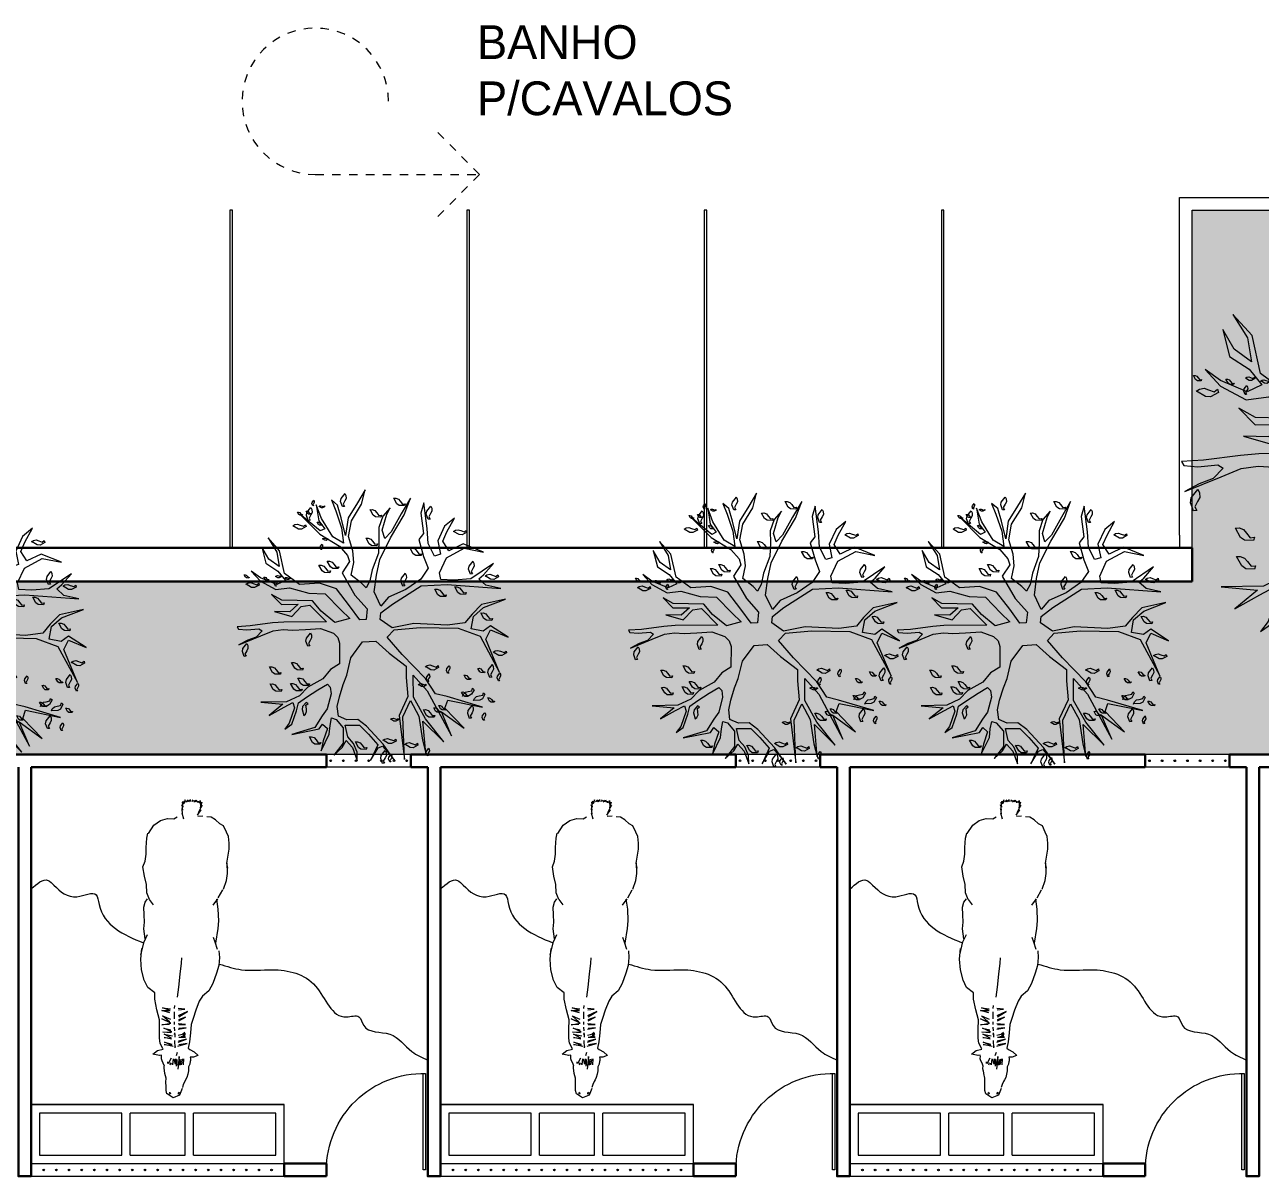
# Model space of a CAD drawing. Header units: millimetres. Extents: x 235 to 418, y 139 to 274.
# Drawn here: x 307.38 to 322.02, y 232.2 to 245.85 of the extents above; entities that cross this region are included whole.
import ezdxf

# ---------------------------------------------------------------- set-up
doc = ezdxf.new("R2010")
doc.units = ezdxf.units.MM
doc.header["$LTSCALE"] = 0.01
doc.linetypes.add('HIDDEN2', pattern=[4.7625, 3.175, -1.5875])
for name, color, linetype, lineweight in [('cortes', 210, 'HIDDEN2', 9), ('muebles p.a.', 191, 'Continuous', 0), ('muebles p.f.', 213, 'Continuous', 0), ('muros', 3, 'Continuous', 30), ('muros bajos', 42, 'Continuous', 18), ('pasto', 153, 'Continuous', 9), ('puertas', 2, 'Continuous', 9), ('punto delgado', 4, 'Continuous', 0)]:
    doc.layers.add(name, color=color, linetype=linetype, lineweight=lineweight)
doc.layers.add('NADA', color=85, linetype='Continuous', plot=False)

# ---------------------------------------------------------------- blocks, each defined once
blk = doc.blocks.new('A$C48D3161E')
at = {"layer": 'punto delgado'}
for p, q in [((2.021, 0.796), (2.086, 0.807)), ((2.086, 0.807), (2.188, 0.802)), ((2.138, 0.809), (2.184, 0.799)), ((2.184, 0.799), (2.259, 0.812)), ((2.259, 0.812), (2.315, 0.822)), ((2.315, 0.822), (2.37, 0.822)), ((2.37, 0.822), (2.432, 0.816)), ((2.432, 0.816), (2.472, 0.796)), ((1.161, 0.704), (1.064, 0.669)), ((1.232, 0.726), (1.161, 0.704)), ((1.306, 0.731), (1.232, 0.726)), ((1.367, 0.727), (1.306, 0.731)), ((1.379, 0.714), (1.448, 0.691)), ((1.438, 0.697), (1.576, 0.718)), ((1.448, 0.691), (1.493, 0.675)), ((1.576, 0.718), (1.646, 0.726)), ((1.646, 0.726), (1.756, 0.721)), ((1.756, 0.721), (1.849, 0.708)), ((1.852, 0.713), (1.792, 0.669)), ((1.86, 0.721), (1.935, 0.762)), ((1.941, 0.768), (2.021, 0.796)), ((2.472, 0.796), (2.53, 0.77)), ((2.53, 0.77), (2.55, 0.734)), ((2.55, 0.734), (2.586, 0.695)), ((2.586, 0.695), (2.612, 0.655)), ((0.994, 0.633), (0.947, 0.574)), ((1.064, 0.669), (0.994, 0.633)), ((2.612, 0.655), (2.616, 0.613)), ((2.621, 0.53), (2.623, 0.576)), ((0.343, 0.461), (0.341, 0.46)), ((0.365, 0.461), (0.343, 0.461)), ((0.379, 0.458), (0.365, 0.461)), ((0.392, 0.53), (0.377, 0.489)), ((0.377, 0.489), (0.379, 0.458)), ((0.428, 0.495), (0.393, 0.534)), ((0.45, 0.456), (0.428, 0.495)), ((0.605, 0.462), (0.519, 0.453)), ((0.683, 0.467), (0.605, 0.462)), ((0.739, 0.486), (0.683, 0.467)), ((0.816, 0.511), (0.739, 0.486)), ((0.898, 0.544), (0.816, 0.511)), ((0.947, 0.574), (0.898, 0.544)), ((2.631, 0.527), (2.679, 0.562)), ((2.656, 0.537), (2.723, 0.57)), ((2.679, 0.562), (2.656, 0.537)), ((2.723, 0.57), (2.699, 0.554)), ((2.699, 0.554), (2.753, 0.566)), ((2.753, 0.566), (2.722, 0.558)), ((2.722, 0.558), (2.767, 0.553)), ((2.767, 0.553), (2.745, 0.553)), ((2.745, 0.553), (2.757, 0.543)), ((2.745, 0.534), (2.762, 0.532)), ((2.757, 0.543), (2.747, 0.541)), ((2.751, 0.526), (2.771, 0.519)), ((2.753, 0.502), (2.767, 0.492)), ((2.754, 0.517), (2.77, 0.504)), ((2.758, 0.478), (2.772, 0.486)), ((2.759, 0.465), (2.776, 0.462)), ((0.025, 0.361), (0, 0.301)), ((0.085, 0.386), (0.025, 0.361)), ((0.041, 0.356), (0.034, 0.351)), ((0.034, 0.351), (0.045, 0.35)), ((0.047, 0.359), (0.04, 0.357)), ((0.045, 0.35), (0.053, 0.357)), ((0.053, 0.357), (0.047, 0.359)), ((0.122, 0.395), (0.095, 0.388)), ((0.15, 0.408), (0.122, 0.395)), ((0.168, 0.417), (0.15, 0.408)), ((0.187, 0.429), (0.168, 0.417)), ((0.218, 0.438), (0.187, 0.429)), ((0.251, 0.443), (0.218, 0.438)), ((0.289, 0.444), (0.251, 0.443)), ((0.385, 0.357), (0.266, 0.343)), ((0.313, 0.455), (0.289, 0.444)), ((0.36, 0.373), (0.303, 0.363)), ((0.303, 0.363), (0.385, 0.357)), ((0.361, 0.387), (0.305, 0.375)), ((0.362, 0.397), (0.306, 0.394)), ((0.341, 0.459), (0.313, 0.455)), ((0.461, 0.439), (0.45, 0.456)), ((0.519, 0.453), (0.461, 0.439)), ((0.481, 0.345), (0.504, 0.43)), ((0.504, 0.43), (0.491, 0.355)), ((0.517, 0.348), (0.545, 0.426)), ((0.545, 0.426), (0.526, 0.35)), ((0.565, 0.352), (0.564, 0.417)), ((0.564, 0.417), (0.57, 0.374)), ((0.57, 0.374), (0.576, 0.413)), ((0.576, 0.413), (0.579, 0.391)), ((0.591, 0.396), (0.578, 0.346)), ((0.579, 0.391), (0.596, 0.415)), ((0.596, 0.415), (0.596, 0.391)), ((0.596, 0.391), (0.609, 0.41)), ((0.637, 0.346), (0.651, 0.422)), ((0.651, 0.422), (0.646, 0.352)), ((0.682, 0.352), (0.682, 0.417)), ((0.682, 0.417), (0.689, 0.346)), ((0.715, 0.352), (0.751, 0.417)), ((0.751, 0.417), (0.725, 0.351)), ((0.752, 0.354), (0.803, 0.433)), ((0.803, 0.433), (0.763, 0.348)), ((0.818, 0.349), (0.826, 0.41)), ((0.826, 0.41), (0.83, 0.346)), ((0.935, 0.34), (1.029, 0.353)), ((1.029, 0.353), (1.149, 0.365)), ((1.149, 0.365), (1.253, 0.377)), ((1.253, 0.377), (1.303, 0.381)), ((2.593, 0.399), (2.65, 0.385)), ((2.69, 0.381), (2.644, 0.386)), ((2.678, 0.388), (2.69, 0.381)), ((2.726, 0.382), (2.678, 0.388)), ((2.753, 0.384), (2.705, 0.391)), ((2.705, 0.391), (2.726, 0.382)), ((2.762, 0.392), (2.735, 0.399)), ((2.735, 0.399), (2.753, 0.384)), ((2.773, 0.413), (2.741, 0.404)), ((2.741, 0.404), (2.762, 0.392)), ((2.755, 0.447), (2.771, 0.457)), ((2.755, 0.409), (2.773, 0.413)), ((2.756, 0.433), (2.771, 0.444)), ((2.756, 0.42), (2.773, 0.439)), ((0, 0.301), (0.035, 0.245)), ((0.042, 0.275), (0.033, 0.273)), ((0.033, 0.273), (0.035, 0.269)), ((0.035, 0.269), (0.044, 0.266)), ((0.036, 0.243), (0.066, 0.235)), ((0.049, 0.273), (0.042, 0.275)), ((0.044, 0.266), (0.05, 0.27)), ((0.05, 0.27), (0.053, 0.271)), ((0.066, 0.235), (0.106, 0.235)), ((0.106, 0.235), (0.145, 0.234)), ((0.145, 0.234), (0.181, 0.236)), ((0.181, 0.236), (0.227, 0.224)), ((0.295, 0.333), (0.363, 0.327)), ((0.304, 0.339), (0.356, 0.339)), ((0.306, 0.297), (0.363, 0.303)), ((0.307, 0.272), (0.327, 0.279)), ((0.309, 0.292), (0.323, 0.291)), ((0.363, 0.327), (0.312, 0.321)), ((0.312, 0.321), (0.36, 0.31)), ((0.32, 0.258), (0.371, 0.286)), ((0.32, 0.25), (0.335, 0.25)), ((0.393, 0.332), (0.423, 0.342)), ((0.466, 0.319), (0.486, 0.319)), ((0.471, 0.323), (0.49, 0.319)), ((0.477, 0.302), (0.495, 0.218)), ((0.495, 0.218), (0.485, 0.292)), ((0.485, 0.292), (0.516, 0.219)), ((0.486, 0.319), (0.51, 0.316)), ((0.516, 0.219), (0.499, 0.288)), ((0.51, 0.316), (0.532, 0.316)), ((0.544, 0.284), (0.56, 0.217)), ((0.56, 0.217), (0.555, 0.284)), ((0.555, 0.284), (0.593, 0.217)), ((0.565, 0.318), (0.594, 0.32)), ((0.593, 0.217), (0.575, 0.294)), ((0.589, 0.312), (0.604, 0.316)), ((0.604, 0.28), (0.611, 0.206)), ((0.611, 0.206), (0.614, 0.287)), ((0.614, 0.287), (0.649, 0.213)), ((0.623, 0.317), (0.657, 0.312)), ((0.649, 0.213), (0.633, 0.28)), ((0.679, 0.196), (0.693, 0.278)), ((0.683, 0.266), (0.679, 0.196)), ((0.683, 0.313), (0.708, 0.313)), ((0.693, 0.278), (0.734, 0.196)), ((0.734, 0.196), (0.708, 0.267)), ((0.708, 0.267), (0.764, 0.203)), ((0.764, 0.203), (0.733, 0.275)), ((0.734, 0.313), (0.77, 0.313)), ((0.77, 0.313), (0.8, 0.312)), ((0.789, 0.271), (0.813, 0.194)), ((0.813, 0.194), (0.811, 0.274)), ((0.811, 0.274), (0.838, 0.203)), ((0.838, 0.203), (0.828, 0.275)), ((0.832, 0.313), (0.858, 0.316)), ((2.58, 0.182), (2.599, 0.248)), ((2.595, 0.308), (2.614, 0.339)), ((2.599, 0.248), (2.595, 0.308)), ((0.227, 0.224), (0.254, 0.221)), ((0.254, 0.22), (0.276, 0.216)), ((0.276, 0.216), (0.295, 0.218)), ((0.294, 0.219), (0.321, 0.209)), ((0.321, 0.209), (0.343, 0.198)), ((0.343, 0.198), (0.363, 0.192)), ((0.365, 0.192), (0.384, 0.193)), ((0.384, 0.193), (0.395, 0.192)), ((0.392, 0.174), (0.406, 0.112)), ((0.395, 0.192), (0.394, 0.17)), ((0.406, 0.112), (0.439, 0.154)), ((0.439, 0.154), (0.453, 0.208)), ((0.456, 0.206), (0.509, 0.18)), ((0.509, 0.18), (0.555, 0.174)), ((0.555, 0.174), (0.635, 0.173)), ((0.636, 0.174), (0.724, 0.175)), ((0.724, 0.175), (0.817, 0.15)), ((0.817, 0.15), (0.918, 0.129)), ((0.918, 0.129), (0.976, 0.13)), ((0.976, 0.13), (1.027, 0.065)), ((1.795, 0.119), (1.844, 0.082)), ((2.459, 0.07), (2.538, 0.122)), ((2.538, 0.122), (2.58, 0.182)), ((1.027, 0.065), (1.094, 0.032)), ((1.094, 0.032), (1.19, 0.007)), ((1.19, 0.007), (1.29, 0)), ((1.29, 0), (1.39, 0.009)), ((1.33, 0.001), (1.451, 0.03)), ((1.451, 0.03), (1.52, 0.063)), ((1.48, 0.04), (1.572, 0.027)), ((1.572, 0.027), (1.634, 0.033)), ((1.634, 0.033), (1.703, 0.03)), ((1.703, 0.03), (1.775, 0.027)), ((1.775, 0.027), (1.821, 0.04)), ((1.821, 0.04), (1.853, 0.063)), ((1.844, 0.079), (1.906, 0.056)), ((1.906, 0.056), (1.984, 0.053)), ((1.984, 0.053), (2.063, 0.033)), ((2.063, 0.033), (2.151, 0.02)), ((2.151, 0.02), (2.203, 0.04)), ((2.203, 0.04), (2.266, 0.05)), ((2.266, 0.05), (2.331, 0.05)), ((2.331, 0.05), (2.416, 0.056)), ((2.416, 0.056), (2.462, 0.066))]:
    blk.add_line(p, q, dxfattribs=at)
blk = doc.blocks.new('A$C0A697A68')
at = {"layer": 'puertas'}
blk.add_lwpolyline([(2.368, 4.301), (2.658, 3.795), (2.932, 3.488), (2.908, 3.251), (2.765, 3.243), (2.534, 3.557), (2.239, 3.939), (1.856, 4.066), (1.404, 4.039), (1.072, 4.283), (0.958, 4.801), (0.698, 5.088), (0.896, 4.77), (0.951, 4.445), (0.717, 4.613), (0.559, 4.881), (0.652, 4.516), (0.92, 4.341), (1.092, 4.13), (0.894, 4.037), (0.53, 4.189), (0.321, 4.338), (0.529, 4.111), (0.876, 3.924), (1.181, 3.965), (1.619, 3.845), (1.987, 3.828), (2.336, 3.464), (2.539, 3.269), (2.207, 3.18), (1.895, 3.438), (1.698, 3.667), (1.353, 3.677), (1.007, 3.686), (0.78, 3.811), (0.999, 3.585), (1.375, 3.591), (1.187, 3.421), (0.842, 3.431), (1.234, 3.317), (1.448, 3.545), (1.644, 3.571), (2.016, 3.199), (1.052, 3.191), (0.799, 3.17), (0.297, 3.103), (0, 3.085), (0.029, 3.034), (0.22, 3.015), (0.494, 3.04), (0.567, 2.995), (0.43, 2.854), (0.24, 2.784), (0.043, 2.68), (0.538, 2.88), (0.811, 2.994), (1.04, 3.024), (1.253, 3.008), (1.54, 3.024), (1.881, 3.048), (2.172, 2.942), (2.274, 2.845), (2.313, 2.717), (2.309, 2.25), (2.104, 2.123), (1.932, 1.911), (1.592, 1.721), (1.406, 1.53), (1.114, 1.391), (0.538, 1.381), (1.033, 1.336), (0.722, 1.083), (1.063, 1.273), (1.26, 1.377), (1.298, 1.26), (1.178, 0.911), (1.074, 0.775), (1.237, 0.886), (1.341, 1.188), (1.383, 1.371), (1.566, 1.496), (1.821, 1.663), (2.037, 1.792), (2.102, 1.723), (2.122, 1.57), (2.034, 1.236), (1.922, 1.077), (1.757, 0.811), (1.235, 0.652), (1.851, 0.779), (1.925, 0.889), (2.037, 0.793), (1.941, 0.513), (1.894, 0.285), (2.077, 0.665), (2.096, 0.856), (2.128, 1.027), (2.232, 0.996), (2.391, 0.807), (2.392, 0.463), (2.184, 0.191), (2.373, 0.36), (2.463, 0.516), (2.606, 0.358), (2.711, 0.072), (2.708, 0.26), (2.627, 0.45), (2.496, 0.599), (2.438, 0.868), (2.76, 0.867), (2.965, 0.661), (3.174, 0.423), (3.011, 0.068), (3.183, 0.357), (3.278, 0.392), (3.448, 0.204), (3.555, 0.063), (3.294, 0.439), (2.918, 0.844), (2.721, 0.995), (2.478, 0.985), (2.289, 1.071), (2.26, 1.289), (2.308, 1.506), (2.393, 1.784), (2.476, 1.995), (2.568, 2.385), (2.831, 2.742), (3.129, 2.759), (3.431, 2.489), (3.814, 2.196), (3.815, 1.94), (3.85, 1.512), (3.652, 1.086), (3.773, 0.092), (3.734, 1.053), (3.907, 1.42), (4.098, 1.068), (4.182, 0.524), (4.254, 0.234), (4.191, 0.958), (4.664, 0.488), (4.25, 1.01), (3.975, 1.495), (3.974, 1.995), (4.289, 1.637), (4.835, 0.622), (4.606, 1.169), (5.122, 0.794), (4.685, 1.246), (4.749, 1.432), (5.536, 1.271), (4.739, 1.509), (4.475, 1.573), (4.251, 1.921), (3.724, 2.461), (3.383, 2.849), (3.539, 3.014), (4.13, 3.071), (4.988, 3.052), (5.478, 2.873), (5.92, 2.055), (5.609, 2.802), (5.714, 3.015), (6.114, 2.847), (5.713, 3.104), (5.552, 2.983), (5.278, 3.035), (5.329, 3.319), (5.558, 3.516), (6.055, 3.705), (5.515, 3.588), (5.3, 3.371), (5.138, 3.172), (4.745, 3.119), (3.985, 3.162), (3.499, 3.064), (3.23, 3.25), (3.244, 3.396), (3.505, 3.598), (4.15, 4.006), (4.734, 4.039), (5.945, 3.946), (5.612, 4.023), (5.449, 4.168), (5.559, 4.26), (5.78, 4.512), (5.272, 4.167), (4.887, 4.137), (4.596, 4.154), (4.565, 4.305), (4.72, 4.637), (5.124, 4.857), (5.557, 4.771), (5.1, 4.954), (4.776, 4.8), (4.637, 5.014), (4.73, 5.227), (4.9, 5.538), (4.68, 5.353), (4.525, 5.022), (4.587, 4.719), (4.449, 4.678), (4.311, 4.96), (4.288, 5.301), (4.211, 5.879), (4.142, 5.648), (4.203, 5.19), (4.099, 5.054), (4.206, 4.668), (4.308, 4.404), (4.14, 4.16), (3.805, 3.926), (3.418, 3.753), (3.245, 3.552), (3.091, 3.875), (3.141, 4.248), (3.216, 4.603), (3.461, 5.091), (3.769, 5.609), (3.908, 5.983), (3.7, 5.633), (3.476, 5.226), (3.33, 5.073), (3.271, 5.265), (3.379, 5.624), (3.449, 5.766), (3.285, 5.578), (3.197, 5.322), (3.2, 5.056), (3.186, 4.743), (3.047, 4.369), (2.992, 4.118), (2.913, 3.963), (2.809, 4.071), (2.575, 4.251), (2.636, 4.536), (2.612, 4.8), (2.514, 5.12), (2.578, 5.472), (2.805, 5.847), (2.89, 6.175), (2.712, 5.879), (2.502, 5.54), (2.444, 5.144), (2.347, 5.541), (2.264, 5.83), (2.126, 5.945), (2.225, 5.703), (2.354, 5.32), (2.401, 4.971), (2.159, 5.117), (1.905, 5.527), (1.786, 5.833), (1.845, 5.474), (1.98, 5.293), (1.876, 5.245), (1.414, 5.628), (1.863, 5.177), (2.31, 4.904), (2.493, 4.695), (2.534, 4.556)], close=True, dxfattribs=at)
for points in [[(2.432, 6.091), (2.454, 6.044), (2.459, 5.98), (2.429, 5.924), (2.39, 5.852), (2.419, 5.801), (2.374, 5.796), (2.331, 5.908), (2.345, 5.975), (2.434, 6.088)], [(1.731, 5.941), (1.74, 5.921), (1.742, 5.894), (1.73, 5.87), (1.713, 5.839), (1.725, 5.818), (1.706, 5.816), (1.688, 5.863), (1.694, 5.891), (1.731, 5.94)], [(3.528, 5.986), (3.58, 5.988), (3.641, 5.966), (3.68, 5.918), (3.732, 5.853), (3.79, 5.86), (3.776, 5.817), (3.656, 5.821), (3.6, 5.86), (3.531, 5.986)], [(1.664, 5.777), (1.686, 5.73), (1.69, 5.666), (1.661, 5.611), (1.622, 5.538), (1.651, 5.487), (1.606, 5.483), (1.563, 5.595), (1.576, 5.661), (1.665, 5.775)], [(1.847, 5.797), (1.865, 5.81), (1.892, 5.815), (1.917, 5.806), (1.95, 5.794), (1.97, 5.809), (1.974, 5.79), (1.93, 5.766), (1.901, 5.767), (1.848, 5.798)], [(2.997, 5.726), (3.049, 5.728), (3.109, 5.707), (3.149, 5.658), (3.2, 5.594), (3.258, 5.6), (3.245, 5.557), (3.125, 5.562), (3.069, 5.6), (3, 5.727)], [(4.368, 5.805), (4.39, 5.758), (4.394, 5.694), (4.365, 5.639), (4.326, 5.566), (4.355, 5.515), (4.31, 5.511), (4.267, 5.623), (4.28, 5.689), (4.37, 5.803)], [(1.364, 5.672), (1.386, 5.673), (1.412, 5.663), (1.429, 5.643), (1.451, 5.615), (1.475, 5.618), (1.47, 5.6), (1.419, 5.602), (1.395, 5.618), (1.366, 5.672)], [(1.555, 5.692), (1.577, 5.693), (1.603, 5.684), (1.62, 5.663), (1.642, 5.636), (1.666, 5.639), (1.661, 5.621), (1.61, 5.623), (1.586, 5.639), (1.556, 5.693)], [(1.256, 5.36), (1.3, 5.389), (1.363, 5.402), (1.421, 5.38), (1.499, 5.352), (1.545, 5.387), (1.556, 5.343), (1.451, 5.285), (1.383, 5.289), (1.258, 5.362)], [(1.806, 5.443), (1.828, 5.443), (1.854, 5.434), (1.87, 5.414), (1.892, 5.386), (1.917, 5.389), (1.911, 5.371), (1.86, 5.373), (1.836, 5.389), (1.807, 5.443)], [(4.88, 5.233), (4.923, 5.262), (4.986, 5.275), (5.045, 5.253), (5.123, 5.225), (5.169, 5.26), (5.179, 5.216), (5.074, 5.159), (5.007, 5.163), (4.882, 5.236)], [(1.925, 5.066), (1.944, 5.078), (1.971, 5.084), (1.996, 5.075), (2.029, 5.063), (2.048, 5.078), (2.053, 5.059), (2.008, 5.034), (1.979, 5.036), (1.926, 5.067)], [(2.905, 5.081), (2.957, 5.083), (3.018, 5.062), (3.057, 5.013), (3.109, 4.949), (3.167, 4.955), (3.153, 4.912), (3.034, 4.917), (2.978, 4.955), (2.909, 5.082)], [(1.916, 4.95), (1.926, 4.93), (1.927, 4.903), (1.915, 4.879), (1.898, 4.848), (1.911, 4.827), (1.892, 4.825), (1.873, 4.873), (1.879, 4.901), (1.917, 4.949)], [(3.901, 4.859), (3.953, 4.861), (4.013, 4.839), (4.053, 4.791), (4.104, 4.726), (4.162, 4.733), (4.149, 4.69), (4.029, 4.694), (3.973, 4.733), (3.904, 4.859)], [(2.031, 4.565), (2.083, 4.567), (2.144, 4.545), (2.183, 4.497), (2.235, 4.432), (2.292, 4.439), (2.279, 4.396), (2.159, 4.4), (2.103, 4.439), (2.034, 4.565)], [(5.318, 4.566), (5.341, 4.519), (5.345, 4.455), (5.316, 4.4), (5.277, 4.327), (5.306, 4.276), (5.261, 4.272), (5.218, 4.384), (5.231, 4.45), (5.32, 4.564)], [(1.843, 4.473), (1.895, 4.475), (1.956, 4.454), (1.995, 4.405), (2.047, 4.341), (2.105, 4.347), (2.091, 4.304), (1.972, 4.309), (1.916, 4.347), (1.847, 4.474)], [(0.16, 4.255), (0.183, 4.255), (0.208, 4.246), (0.225, 4.226), (0.247, 4.198), (0.272, 4.201), (0.266, 4.183), (0.215, 4.185), (0.191, 4.201), (0.162, 4.255)], [(0.601, 4.205), (0.624, 4.206), (0.649, 4.197), (0.666, 4.176), (0.688, 4.148), (0.713, 4.151), (0.707, 4.133), (0.656, 4.135), (0.632, 4.151), (0.603, 4.205)], [(0.867, 4.221), (0.886, 4.233), (0.913, 4.239), (0.938, 4.23), (0.971, 4.218), (0.99, 4.233), (0.995, 4.214), (0.95, 4.189), (0.921, 4.191), (0.868, 4.222)], [(3.792, 4.296), (3.815, 4.249), (3.819, 4.185), (3.79, 4.13), (3.751, 4.057), (3.78, 4.006), (3.735, 4.002), (3.692, 4.114), (3.705, 4.18), (3.794, 4.294)], [(5.591, 4.229), (5.635, 4.258), (5.698, 4.271), (5.756, 4.249), (5.834, 4.221), (5.88, 4.256), (5.891, 4.212), (5.786, 4.154), (5.718, 4.158), (5.593, 4.231)], [(0.2, 4.042), (0.244, 4.071), (0.307, 4.084), (0.365, 4.062), (0.443, 4.034), (0.489, 4.069), (0.5, 4.025), (0.395, 3.968), (0.327, 3.972), (0.203, 4.045)], [(0.889, 4.123), (0.898, 4.103), (0.9, 4.076), (0.887, 4.052), (0.871, 4.021), (0.883, 4), (0.864, 3.998), (0.846, 4.046), (0.851, 4.074), (0.889, 4.122)], [(1.075, 4.182), (1.094, 4.194), (1.12, 4.199), (1.146, 4.19), (1.178, 4.178), (1.198, 4.193), (1.203, 4.174), (1.158, 4.15), (1.129, 4.151), (1.076, 4.183)], [(4.457, 3.934), (4.509, 3.936), (4.57, 3.914), (4.609, 3.866), (4.661, 3.801), (4.718, 3.808), (4.705, 3.765), (4.585, 3.769), (4.529, 3.808), (4.46, 3.934)], [(4.905, 3.983), (4.957, 3.985), (5.018, 3.963), (5.057, 3.914), (5.109, 3.85), (5.167, 3.857), (5.153, 3.813), (5.034, 3.818), (4.978, 3.856), (4.909, 3.983)], [(5.494, 3.395), (5.546, 3.397), (5.607, 3.376), (5.646, 3.327), (5.698, 3.262), (5.756, 3.269), (5.742, 3.226), (5.622, 3.231), (5.567, 3.269), (5.498, 3.396)], [(1.653, 2.945), (1.676, 2.898), (1.68, 2.834), (1.651, 2.778), (1.612, 2.706), (1.641, 2.655), (1.596, 2.65), (1.553, 2.762), (1.566, 2.829), (1.655, 2.942)], [(0.22, 2.709), (0.242, 2.662), (0.246, 2.598), (0.217, 2.543), (0.178, 2.47), (0.207, 2.419), (0.162, 2.415), (0.119, 2.527), (0.132, 2.593), (0.222, 2.707)], [(5.776, 2.511), (5.82, 2.539), (5.883, 2.552), (5.941, 2.531), (6.019, 2.502), (6.065, 2.538), (6.076, 2.494), (5.971, 2.436), (5.903, 2.44), (5.778, 2.513)], [(1.228, 2.276), (1.28, 2.278), (1.341, 2.256), (1.38, 2.208), (1.432, 2.143), (1.49, 2.15), (1.476, 2.107), (1.356, 2.111), (1.3, 2.15), (1.231, 2.276)], [(4.244, 2.184), (4.287, 2.213), (4.35, 2.226), (4.409, 2.204), (4.487, 2.176), (4.533, 2.211), (4.543, 2.167), (4.438, 2.109), (4.371, 2.113), (4.246, 2.186)], [(4.782, 2.209), (4.795, 2.181), (4.798, 2.143), (4.781, 2.111), (4.758, 2.068), (4.775, 2.038), (4.748, 2.035), (4.723, 2.101), (4.731, 2.14), (4.783, 2.207)], [(5.754, 2.238), (5.777, 2.191), (5.781, 2.127), (5.751, 2.071), (5.713, 1.998), (5.741, 1.948), (5.696, 1.943), (5.654, 2.055), (5.667, 2.122), (5.756, 2.235)], [(0.729, 2.182), (0.781, 2.184), (0.841, 2.162), (0.881, 2.113), (0.932, 2.049), (0.99, 2.056), (0.977, 2.012), (0.857, 2.017), (0.801, 2.055), (0.732, 2.182)], [(4.328, 2.024), (4.341, 1.996), (4.344, 1.958), (4.327, 1.925), (4.304, 1.882), (4.321, 1.852), (4.294, 1.85), (4.269, 1.916), (4.277, 1.955), (4.329, 2.022)], [(5.43, 2.147), (5.461, 2.148), (5.497, 2.135), (5.52, 2.107), (5.55, 2.069), (5.584, 2.072), (5.576, 2.047), (5.506, 2.05), (5.473, 2.072), (5.432, 2.147)], [(5.926, 2.04), (5.939, 2.012), (5.942, 1.975), (5.925, 1.942), (5.902, 1.899), (5.919, 1.869), (5.892, 1.866), (5.867, 1.932), (5.874, 1.972), (5.927, 2.039)], [(1.369, 1.927), (1.421, 1.929), (1.481, 1.907), (1.521, 1.858), (1.572, 1.794), (1.63, 1.801), (1.617, 1.757), (1.497, 1.762), (1.441, 1.8), (1.372, 1.927)], [(5.116, 1.993), (5.147, 1.995), (5.183, 1.982), (5.206, 1.953), (5.236, 1.915), (5.271, 1.919), (5.262, 1.894), (5.192, 1.896), (5.159, 1.919), (5.118, 1.994)], [(0.745, 1.793), (0.797, 1.795), (0.857, 1.774), (0.897, 1.725), (0.948, 1.661), (1.006, 1.667), (0.993, 1.624), (0.873, 1.629), (0.817, 1.667), (0.748, 1.794)], [(1.205, 1.805), (1.257, 1.807), (1.318, 1.786), (1.357, 1.737), (1.409, 1.673), (1.467, 1.679), (1.453, 1.636), (1.333, 1.641), (1.277, 1.679), (1.208, 1.806)], [(4.087, 1.777), (4.113, 1.794), (4.15, 1.802), (4.185, 1.789), (4.231, 1.772), (4.258, 1.793), (4.264, 1.767), (4.202, 1.733), (4.162, 1.735), (4.089, 1.779)], [(5.082, 1.518), (5.103, 1.566), (5.149, 1.611), (5.211, 1.625), (5.291, 1.642), (5.311, 1.697), (5.344, 1.666), (5.286, 1.561), (5.227, 1.527), (5.083, 1.522)], [(5.062, 1.612), (5.093, 1.614), (5.129, 1.601), (5.152, 1.572), (5.182, 1.534), (5.216, 1.538), (5.208, 1.512), (5.138, 1.515), (5.105, 1.538), (5.064, 1.613)], [(5.329, 1.418), (5.35, 1.466), (5.396, 1.511), (5.457, 1.524), (5.538, 1.542), (5.557, 1.597), (5.59, 1.566), (5.533, 1.46), (5.474, 1.427), (5.33, 1.421)], [(1.502, 1.081), (1.541, 1.116), (1.569, 1.174), (1.562, 1.236), (1.554, 1.318), (1.6, 1.354), (1.56, 1.376), (1.478, 1.288), (1.465, 1.222), (1.505, 1.083)], [(5.65, 1.481), (5.681, 1.482), (5.717, 1.469), (5.74, 1.441), (5.77, 1.403), (5.805, 1.406), (5.797, 1.381), (5.726, 1.384), (5.693, 1.406), (5.652, 1.481)], [(4.199, 1.213), (4.251, 1.215), (4.311, 1.193), (4.351, 1.144), (4.402, 1.08), (4.46, 1.087), (4.447, 1.043), (4.327, 1.048), (4.271, 1.086), (4.202, 1.213)], [(4.434, 1.253), (4.465, 1.254), (4.501, 1.242), (4.524, 1.213), (4.555, 1.175), (4.589, 1.179), (4.581, 1.153), (4.51, 1.156), (4.477, 1.178), (4.436, 1.253)], [(4.545, 1.307), (4.576, 1.308), (4.612, 1.296), (4.635, 1.267), (4.666, 1.229), (4.7, 1.233), (4.692, 1.207), (4.621, 1.21), (4.588, 1.233), (4.547, 1.307)], [(5.301, 1.311), (5.323, 1.264), (5.327, 1.2), (5.298, 1.145), (5.259, 1.072), (5.288, 1.021), (5.243, 1.017), (5.2, 1.129), (5.213, 1.195), (5.303, 1.309)], [(3.463, 0.999), (3.489, 1.015), (3.526, 1.023), (3.561, 1.01), (3.607, 0.993), (3.634, 1.014), (3.64, 0.988), (3.578, 0.954), (3.538, 0.957), (3.465, 1)], [(5.586, 1.149), (5.599, 1.121), (5.602, 1.083), (5.584, 1.05), (5.562, 1.007), (5.579, 0.977), (5.552, 0.975), (5.527, 1.041), (5.534, 1.08), (5.587, 1.147)], [(1.628, 0.603), (1.68, 0.605), (1.74, 0.584), (1.78, 0.535), (1.831, 0.47), (1.889, 0.477), (1.876, 0.434), (1.756, 0.438), (1.7, 0.477), (1.631, 0.603)], [(3.289, 0.525), (3.332, 0.553), (3.395, 0.566), (3.454, 0.544), (3.532, 0.516), (3.578, 0.551), (3.588, 0.507), (3.483, 0.45), (3.416, 0.454), (3.291, 0.527)], [(2.664, 0.486), (2.716, 0.488), (2.777, 0.467), (2.816, 0.418), (2.868, 0.353), (2.926, 0.36), (2.912, 0.317), (2.792, 0.321), (2.737, 0.36), (2.667, 0.487)], [(3.777, 0.431), (3.821, 0.46), (3.884, 0.473), (3.943, 0.451), (4.02, 0.423), (4.066, 0.458), (4.077, 0.414), (3.972, 0.357), (3.904, 0.361), (3.78, 0.434)], [(4.322, 0.35), (4.335, 0.322), (4.338, 0.284), (4.32, 0.252), (4.298, 0.209), (4.315, 0.179), (4.288, 0.176), (4.263, 0.242), (4.27, 0.281), (4.323, 0.348)], [(3.339, 0.295), (3.361, 0.248), (3.366, 0.183), (3.336, 0.128), (3.297, 0.055), (3.326, 0.005), (3.281, 0), (3.238, 0.112), (3.251, 0.178), (3.341, 0.292)], [(3.475, 0.211), (3.488, 0.183), (3.491, 0.145), (3.473, 0.112), (3.45, 0.069), (3.467, 0.039), (3.441, 0.037), (3.416, 0.103), (3.423, 0.142), (3.476, 0.209)]]:
    blk.add_lwpolyline(points, dxfattribs=at)
blk = doc.blocks.new('A$C6A7764AD')
at = {"layer": 'puertas'}
blk.add_lwpolyline([(0, 0), (0.03, 0), (0.03, 1.17), (0, 1.17)], close=True, dxfattribs=at)
at = {"layer": 'punto delgado'}
blk.add_arc((0.03, 0), 1.17, 0, 91.4693, dxfattribs=at)

msp = doc.modelspace()

# ---------------------------------------------------------------- hatches: boundary and pattern name
at = {"layer": 'muros'}
h = msp.add_hatch(color=256, dxfattribs=at)
edge = h.paths.add_edge_path()
edge.add_arc((310.305, 232.274), 0.01, 0, 360)
edge = h.paths.add_edge_path()
edge.add_arc((310.155, 232.274), 0.01, 0, 360)
edge = h.paths.add_edge_path()
edge.add_arc((310.005, 232.274), 0.01, 0, 360)
edge = h.paths.add_edge_path()
edge.add_arc((309.855, 232.274), 0.01, 0, 360)
edge = h.paths.add_edge_path()
edge.add_arc((309.705, 232.274), 0.01, 0, 360)
edge = h.paths.add_edge_path()
edge.add_arc((309.555, 232.274), 0.01, 0, 360)
edge = h.paths.add_edge_path()
edge.add_arc((309.405, 232.274), 0.01, 0, 360)
edge = h.paths.add_edge_path()
edge.add_arc((309.255, 232.274), 0.01, 0, 360)
edge = h.paths.add_edge_path()
edge.add_arc((309.105, 232.274), 0.01, 0, 360)
edge = h.paths.add_edge_path()
edge.add_arc((308.955, 232.274), 0.01, 0, 360)
edge = h.paths.add_edge_path()
edge.add_arc((308.805, 232.274), 0.01, 0, 360)
edge = h.paths.add_edge_path()
edge.add_arc((308.655, 232.274), 0.01, 0, 360)
edge = h.paths.add_edge_path()
edge.add_arc((308.505, 232.274), 0.01, 0, 360)
edge = h.paths.add_edge_path()
edge.add_arc((308.355, 232.274), 0.01, 0, 360)
edge = h.paths.add_edge_path()
edge.add_arc((308.205, 232.274), 0.01, 0, 360)
edge = h.paths.add_edge_path()
edge.add_arc((308.055, 232.274), 0.01, 0, 360)
edge = h.paths.add_edge_path()
edge.add_arc((307.905, 232.274), 0.01, 0, 360)
edge = h.paths.add_edge_path()
edge.add_arc((307.755, 232.274), 0.01, 0, 360)
edge = h.paths.add_edge_path()
edge.add_arc((307.605, 232.274), 0.01, 0, 360)
h = msp.add_hatch(color=256, dxfattribs=at)
edge = h.paths.add_edge_path()
edge.add_arc((315.155, 232.274), 0.01, 0, 360)
edge = h.paths.add_edge_path()
edge.add_arc((315.005, 232.274), 0.01, 0, 360)
edge = h.paths.add_edge_path()
edge.add_arc((314.855, 232.274), 0.01, 0, 360)
edge = h.paths.add_edge_path()
edge.add_arc((314.705, 232.274), 0.01, 0, 360)
edge = h.paths.add_edge_path()
edge.add_arc((314.555, 232.274), 0.01, 0, 360)
edge = h.paths.add_edge_path()
edge.add_arc((314.405, 232.274), 0.01, 0, 360)
edge = h.paths.add_edge_path()
edge.add_arc((314.255, 232.274), 0.01, 0, 360)
edge = h.paths.add_edge_path()
edge.add_arc((314.105, 232.274), 0.01, 0, 360)
edge = h.paths.add_edge_path()
edge.add_arc((313.955, 232.274), 0.01, 0, 360)
edge = h.paths.add_edge_path()
edge.add_arc((313.805, 232.274), 0.01, 0, 360)
edge = h.paths.add_edge_path()
edge.add_arc((313.655, 232.274), 0.01, 0, 360)
edge = h.paths.add_edge_path()
edge.add_arc((313.505, 232.274), 0.01, 0, 360)
edge = h.paths.add_edge_path()
edge.add_arc((313.355, 232.274), 0.01, 0, 360)
edge = h.paths.add_edge_path()
edge.add_arc((313.205, 232.274), 0.01, 0, 360)
edge = h.paths.add_edge_path()
edge.add_arc((313.055, 232.274), 0.01, 0, 360)
edge = h.paths.add_edge_path()
edge.add_arc((312.905, 232.274), 0.01, 0, 360)
edge = h.paths.add_edge_path()
edge.add_arc((312.755, 232.274), 0.01, 0, 360)
edge = h.paths.add_edge_path()
edge.add_arc((312.605, 232.274), 0.01, 0, 360)
edge = h.paths.add_edge_path()
edge.add_arc((312.455, 232.274), 0.01, 0, 360)
h = msp.add_hatch(color=256, dxfattribs=at)
edge = h.paths.add_edge_path()
edge.add_arc((320.005, 232.274), 0.01, 0, 360)
edge = h.paths.add_edge_path()
edge.add_arc((319.855, 232.274), 0.01, 0, 360)
edge = h.paths.add_edge_path()
edge.add_arc((319.705, 232.274), 0.01, 0, 360)
edge = h.paths.add_edge_path()
edge.add_arc((319.555, 232.274), 0.01, 0, 360)
edge = h.paths.add_edge_path()
edge.add_arc((319.405, 232.274), 0.01, 0, 360)
edge = h.paths.add_edge_path()
edge.add_arc((319.255, 232.274), 0.01, 0, 360)
edge = h.paths.add_edge_path()
edge.add_arc((319.105, 232.274), 0.01, 0, 360)
edge = h.paths.add_edge_path()
edge.add_arc((318.955, 232.274), 0.01, 0, 360)
edge = h.paths.add_edge_path()
edge.add_arc((318.805, 232.274), 0.01, 0, 360)
edge = h.paths.add_edge_path()
edge.add_arc((318.655, 232.274), 0.01, 0, 360)
edge = h.paths.add_edge_path()
edge.add_arc((318.505, 232.274), 0.01, 0, 360)
edge = h.paths.add_edge_path()
edge.add_arc((318.355, 232.274), 0.01, 0, 360)
edge = h.paths.add_edge_path()
edge.add_arc((318.205, 232.274), 0.01, 0, 360)
edge = h.paths.add_edge_path()
edge.add_arc((318.055, 232.274), 0.01, 0, 360)
edge = h.paths.add_edge_path()
edge.add_arc((317.905, 232.274), 0.01, 0, 360)
edge = h.paths.add_edge_path()
edge.add_arc((317.755, 232.274), 0.01, 0, 360)
edge = h.paths.add_edge_path()
edge.add_arc((317.605, 232.274), 0.01, 0, 360)
edge = h.paths.add_edge_path()
edge.add_arc((317.455, 232.274), 0.01, 0, 360)
edge = h.paths.add_edge_path()
edge.add_arc((317.305, 232.274), 0.01, 0, 360)
at = {"layer": 'muros bajos'}
h = msp.add_hatch(color=256, dxfattribs=at)
edge = h.paths.add_edge_path()
edge.add_arc((311.905, 237.124), 0.01, 0, 360)
edge = h.paths.add_edge_path()
edge.add_arc((311.755, 237.124), 0.01, 0, 360)
edge = h.paths.add_edge_path()
edge.add_arc((311.605, 237.124), 0.01, 0, 360)
edge = h.paths.add_edge_path()
edge.add_arc((311.005, 237.124), 0.01, 0, 360)
edge = h.paths.add_edge_path()
edge.add_arc((311.155, 237.124), 0.01, 0, 360)
edge = h.paths.add_edge_path()
edge.add_arc((311.305, 237.124), 0.01, 0, 360)
edge = h.paths.add_edge_path()
edge.add_arc((311.455, 237.124), 0.01, 0, 360)
h = msp.add_hatch(color=256, dxfattribs=at)
edge = h.paths.add_edge_path()
edge.add_arc((316.755, 237.124), 0.01, 0, 360)
edge = h.paths.add_edge_path()
edge.add_arc((316.605, 237.124), 0.01, 0, 360)
edge = h.paths.add_edge_path()
edge.add_arc((316.455, 237.124), 0.01, 0, 360)
edge = h.paths.add_edge_path()
edge.add_arc((315.855, 237.124), 0.01, 0, 360)
edge = h.paths.add_edge_path()
edge.add_arc((316.005, 237.124), 0.01, 0, 360)
edge = h.paths.add_edge_path()
edge.add_arc((316.155, 237.124), 0.01, 0, 360)
edge = h.paths.add_edge_path()
edge.add_arc((316.305, 237.124), 0.01, 0, 360)
h = msp.add_hatch(color=256, dxfattribs=at)
edge = h.paths.add_edge_path()
edge.add_arc((321.605, 237.124), 0.01, 0, 360)
edge = h.paths.add_edge_path()
edge.add_arc((321.455, 237.124), 0.01, 0, 360)
edge = h.paths.add_edge_path()
edge.add_arc((321.305, 237.124), 0.01, 0, 360)
edge = h.paths.add_edge_path()
edge.add_arc((320.705, 237.124), 0.01, 0, 360)
edge = h.paths.add_edge_path()
edge.add_arc((320.855, 237.124), 0.01, 0, 360)
edge = h.paths.add_edge_path()
edge.add_arc((321.005, 237.124), 0.01, 0, 360)
edge = h.paths.add_edge_path()
edge.add_arc((321.155, 237.124), 0.01, 0, 360)
at = {"layer": 'pasto'}
h = msp.add_hatch(dxfattribs=at)
h.set_pattern_fill('AR-SAND', color=256, scale=0.006, style=0)
h.set_pattern_definition([(37.5, (161.21188, 40.67162), (-0.00960019, 0.29364794), [0, -0.231648, 0, -0.25908, 0, -0.24765]), (7.5, (161.21188, 40.6716), (0.26971397, 0.43009506), [0, -0.124968, 0, -0.208788, 0, -0.08001]), (327.5, (161.02442, 40.67162), (0.47459542, 0.0008623), [0, -0.0762, 0, -0.27432, 0, -0.35814]), (317.5, (161.02442, 40.6716), (0.4581339, 0.1337576), [0, -0.0381, 0, -0.179832, 0, -0.20574])])
h.paths.add_polyline_path([(315.805, 237.199), (316.805, 237.199), (317.355, 237.199), (320.655, 237.199), (321.655, 237.199), (322.005, 237.199), (322.855, 237.199), (327.241, 237.199), (328.241, 237.199), (328.241, 235.947), (329.661, 237.367), (323.379, 243.649), (321.213, 243.649), (321.213, 239.649), (321.213, 239.249), (304.055, 239.249), (304.055, 239.649), (304.055, 243.437), (297.817, 237.199), (301.255, 237.199), (302.255, 237.199), (302.805, 237.199), (306.105, 237.199), (307.105, 237.199), (307.655, 237.199), (310.955, 237.199), (311.955, 237.199), (312.505, 237.199)])

# ---------------------------------------------------------------- linework, layer by layer
at = {"layer": 'cortes', "ltscale": 0.4}
for p, q in [((312.767, 244.073), (312.246, 244.601)), ((310.823, 244.073), (312.767, 244.073)), ((312.767, 244.073), (312.246, 243.546))]:
    msp.add_line(p, q, dxfattribs=at)
at = {"layer": 'cortes'}
msp.add_arc((310.823, 244.94), 0.867, 0, 270, dxfattribs=at)
at = {"layer": 'muebles p.a.'}
for p, q in [((308.53, 232.449), (308.53, 232.949)), ((308.63, 232.449), (308.63, 232.949)), ((309.28, 232.449), (309.28, 232.949)), ((309.38, 232.449), (309.38, 232.949)), ((313.38, 232.449), (313.38, 232.949)), ((313.48, 232.449), (313.48, 232.949)), ((314.13, 232.449), (314.13, 232.949)), ((314.23, 232.449), (314.23, 232.949)), ((318.23, 232.449), (318.23, 232.949)), ((318.33, 232.449), (318.33, 232.949)), ((318.98, 232.449), (318.98, 232.949)), ((319.08, 232.449), (319.08, 232.949))]:
    msp.add_line(p, q, dxfattribs=at)
for points in [[(308.53, 232.949), (307.555, 232.949), (307.555, 232.449), (308.53, 232.449)], [(309.28, 232.949), (308.63, 232.949)], [(309.38, 232.449), (310.355, 232.449), (310.355, 232.949), (309.38, 232.949)], [(313.38, 232.949), (312.405, 232.949), (312.405, 232.449), (313.38, 232.449)], [(314.13, 232.949), (313.48, 232.949)], [(314.23, 232.449), (315.205, 232.449), (315.205, 232.949), (314.23, 232.949)], [(318.23, 232.949), (317.255, 232.949), (317.255, 232.449), (318.23, 232.449)], [(318.98, 232.949), (318.33, 232.949)], [(319.08, 232.449), (320.055, 232.449), (320.055, 232.949), (319.08, 232.949)], [(308.63, 232.449), (309.28, 232.449)], [(313.48, 232.449), (314.13, 232.449)], [(318.33, 232.449), (318.98, 232.449)]]:
    msp.add_lwpolyline(points, dxfattribs=at)
at = {"layer": 'muebles p.f.'}
for p, q in [((307.455, 233.049), (310.455, 233.049)), ((312.305, 233.049), (315.305, 233.049)), ((317.155, 233.049), (320.155, 233.049))]:
    msp.add_line(p, q, dxfattribs=at)
for points in [[(310.455, 233.049), (307.455, 233.049), (307.455, 232.349), (310.455, 232.349)], [(315.305, 233.049), (312.305, 233.049), (312.305, 232.349), (315.305, 232.349)], [(320.155, 233.049), (317.155, 233.049), (317.155, 232.349), (320.155, 232.349)]]:
    msp.add_lwpolyline(points, close=True, dxfattribs=at)
at = {"layer": 'muros'}
for p, q in [((304.055, 239.649), (321.213, 239.649)), ((321.213, 239.649), (321.213, 239.249)), ((304.055, 239.249), (321.213, 239.249)), ((307.105, 237.199), (307.655, 237.199)), ((310.955, 237.199), (307.455, 237.199)), ((310.955, 237.049), (310.955, 237.199)), ((310.955, 237.049), (310.955, 237.199)), ((311.955, 237.199), (312.505, 237.199)), ((311.955, 237.049), (311.955, 237.199)), ((315.805, 237.199), (312.305, 237.199)), ((315.805, 237.049), (315.805, 237.199)), ((315.805, 237.049), (315.805, 237.199)), ((316.805, 237.199), (317.355, 237.199)), ((316.805, 237.049), (316.805, 237.199)), ((320.655, 237.199), (317.155, 237.199)), ((320.655, 237.049), (320.655, 237.199)), ((320.655, 237.049), (320.655, 237.199)), ((321.655, 237.049), (321.655, 237.199)), ((321.655, 237.199), (322.005, 237.199)), ((322.005, 237.199), (322.855, 237.199)), ((307.655, 237.049), (307.455, 237.049)), ((310.955, 237.049), (307.455, 237.049)), ((307.455, 232.199), (307.455, 237.049)), ((311.955, 237.049), (312.155, 237.049)), ((312.155, 232.199), (312.155, 237.049)), ((315.805, 237.049), (312.305, 237.049)), ((312.505, 237.049), (312.305, 237.049)), ((312.305, 232.199), (312.305, 237.049)), ((316.805, 237.049), (317.005, 237.049)), ((317.005, 232.199), (317.005, 237.049)), ((317.355, 237.049), (317.155, 237.049)), ((320.655, 237.049), (317.155, 237.049)), ((317.155, 232.199), (317.155, 237.049)), ((321.655, 237.049), (321.855, 237.049)), ((321.855, 232.199), (321.855, 237.049)), ((322.005, 237.049), (322.855, 237.049)), ((322.005, 232.199), (322.005, 237.049)), ((307.455, 232.349), (307.455, 232.199)), ((310.455, 232.349), (310.955, 232.349)), ((310.955, 232.349), (310.955, 232.199)), ((310.955, 232.349), (310.955, 232.199)), ((312.305, 232.349), (312.305, 232.199)), ((315.305, 232.349), (315.805, 232.349)), ((315.805, 232.349), (315.805, 232.199)), ((315.805, 232.349), (315.805, 232.199)), ((317.155, 232.349), (317.155, 232.199)), ((320.155, 232.349), (320.655, 232.349)), ((320.655, 232.349), (320.655, 232.199)), ((320.655, 232.349), (320.655, 232.199)), ((310.455, 232.199), (310.955, 232.199)), ((315.305, 232.199), (315.805, 232.199)), ((320.155, 232.199), (320.655, 232.199))]:
    msp.add_line(p, q, dxfattribs=at)
for points in [[(307.455, 232.199), (307.305, 232.199), (307.305, 237.049)], [(307.305, 232.199), (307.455, 232.199), (307.455, 237.049)], [(312.305, 232.199), (312.155, 232.199), (312.155, 237.049)], [(312.155, 232.199), (312.305, 232.199), (312.305, 237.049)], [(317.155, 232.199), (317.005, 232.199), (317.005, 237.049)], [(317.005, 232.199), (317.155, 232.199), (317.155, 237.049)], [(321.855, 232.199), (322.005, 232.199), (322.005, 237.049)], [(322.005, 232.199), (321.855, 232.199), (321.855, 237.049)], [(310.455, 232.349), (310.455, 232.199)], [(310.955, 232.199), (310.955, 232.349)], [(315.305, 232.349), (315.305, 232.199)], [(315.805, 232.199), (315.805, 232.349)], [(320.155, 232.349), (320.155, 232.199)], [(320.655, 232.199), (320.655, 232.349)]]:
    msp.add_lwpolyline(points, dxfattribs=at)
at = {"layer": 'muros bajos'}
for p, q in [((321.063, 239.799), (321.063, 239.649)), ((311.955, 237.199), (310.955, 237.199)), ((316.805, 237.199), (315.805, 237.199)), ((321.655, 237.199), (320.655, 237.199)), ((311.955, 237.049), (310.955, 237.049)), ((316.805, 237.049), (315.805, 237.049)), ((321.655, 237.049), (320.655, 237.049)), ((307.455, 232.349), (310.455, 232.349)), ((312.305, 232.349), (315.305, 232.349)), ((317.155, 232.349), (320.155, 232.349)), ((307.455, 232.199), (310.455, 232.199)), ((312.305, 232.199), (315.305, 232.199)), ((317.155, 232.199), (320.155, 232.199))]:
    msp.add_line(p, q, dxfattribs=at)
for points in [[(321.063, 239.799), (321.063, 243.799), (323.441, 243.799), (329.873, 237.367), (328.241, 235.734)], [(321.063, 239.649), (321.213, 239.649), (321.213, 243.649), (323.379, 243.649), (329.661, 237.367), (328.241, 235.947)]]:
    msp.add_lwpolyline(points, dxfattribs=at)
for centre in [(311.005, 237.124), (311.155, 237.124), (311.305, 237.124), (311.455, 237.124), (311.605, 237.124), (311.755, 237.124), (311.905, 237.124), (315.855, 237.124), (316.005, 237.124), (316.155, 237.124), (316.305, 237.124), (316.455, 237.124), (316.605, 237.124), (316.755, 237.124), (320.705, 237.124), (320.855, 237.124), (321.005, 237.124), (321.155, 237.124), (321.305, 237.124), (321.455, 237.124), (321.605, 237.124), (307.605, 232.274), (307.755, 232.274), (307.905, 232.274), (308.055, 232.274), (308.205, 232.274), (308.355, 232.274), (308.505, 232.274), (308.655, 232.274), (308.805, 232.274), (308.955, 232.274), (309.105, 232.274), (309.255, 232.274), (309.405, 232.274), (309.555, 232.274), (309.705, 232.274), (309.855, 232.274), (310.005, 232.274), (310.155, 232.274), (310.305, 232.274), (312.455, 232.274), (312.605, 232.274), (312.755, 232.274), (312.905, 232.274), (313.055, 232.274), (313.205, 232.274), (313.355, 232.274), (313.505, 232.274), (313.655, 232.274), (313.805, 232.274), (313.955, 232.274), (314.105, 232.274), (314.255, 232.274), (314.405, 232.274), (314.555, 232.274), (314.705, 232.274), (314.855, 232.274), (315.005, 232.274), (315.155, 232.274), (317.305, 232.274), (317.455, 232.274), (317.605, 232.274), (317.755, 232.274), (317.905, 232.274), (318.055, 232.274), (318.205, 232.274), (318.355, 232.274), (318.505, 232.274), (318.655, 232.274), (318.805, 232.274), (318.955, 232.274), (319.105, 232.274), (319.255, 232.274), (319.405, 232.274), (319.555, 232.274), (319.705, 232.274), (319.855, 232.274), (320.005, 232.274)]:
    msp.add_circle(centre, 0.01, dxfattribs=at)
at = {"layer": 'punto delgado'}
for points in [[(309.81, 239.649), (309.84, 239.649), (309.84, 243.649), (309.81, 243.649)], [(312.62, 239.649), (312.65, 239.649), (312.65, 243.649), (312.62, 243.649)], [(315.43, 239.649), (315.46, 239.649), (315.46, 243.649), (315.43, 243.649)], [(318.24, 239.649), (318.27, 239.649), (318.27, 243.649), (318.24, 243.649)]]:
    msp.add_lwpolyline(points, close=True, dxfattribs=at)
for points in [[(307.455, 235.603), (307.657, 235.706), (307.726, 235.649), (307.999, 235.512), (308.227, 235.535), (308.261, 235.421), (308.786, 234.965)], [(312.305, 235.603), (312.507, 235.706), (312.576, 235.649), (312.849, 235.512), (313.077, 235.535), (313.111, 235.421), (313.636, 234.965)], [(317.155, 235.603), (317.357, 235.706), (317.426, 235.649), (317.699, 235.512), (317.927, 235.535), (317.961, 235.421), (318.486, 234.965)], [(309.687, 234.715), (309.949, 234.647), (310.314, 234.647), (310.827, 234.453), (311.192, 234.088), (311.34, 234.088), (311.397, 233.986), (311.705, 233.883), (311.967, 233.678), (312.155, 233.576)], [(314.537, 234.715), (314.799, 234.647), (315.164, 234.647), (315.677, 234.453), (316.042, 234.088), (316.19, 234.088), (316.247, 233.986), (316.555, 233.883), (316.817, 233.678), (317.005, 233.576)], [(319.387, 234.715), (319.649, 234.647), (320.014, 234.647), (320.527, 234.453), (320.892, 234.088), (321.04, 234.088), (321.097, 233.986), (321.405, 233.883), (321.667, 233.678), (321.855, 233.576)]]:
    msp.add_spline(points, degree=3, dxfattribs=at)

# ---------------------------------------------------------------- block references
at = {"layer": 'pasto'}
for p, xscale, yscale, zscale in [((321.086, 237.981), 0.8712362862345344, 0.8712362862345344, 0.8712362862345457), ((304.896, 236.97), 0.525430779749513, 0.525430779749513, 0.5254307797495278), ((309.896, 237.091), 0.525430779749513, 0.525430779749513, 0.5254307797495278), ((314.533, 237.051), 0.525430779749513, 0.525430779749513, 0.5254307797495278), ((317.718, 237.051), 0.525430779749513, 0.525430779749513, 0.5254307797495278)]:
    msp.add_blockref('A$C0A697A68', p, dxfattribs=dict(at, xscale=xscale, yscale=yscale, zscale=zscale))
at = {"layer": 'punto delgado', "xscale": -1.273105900057544, "yscale": 1.273105900057544, "zscale": 1.273105900057544, "rotation": 270}
for p in [(308.756, 233.13), (313.606, 233.13), (318.456, 233.13)]:
    msp.add_blockref('A$C48D3161E', p, dxfattribs=at)
at = {"layer": 'punto delgado', "xscale": -0.977884197377648, "yscale": 0.9778841973775911, "zscale": 0.9778841973775911}
for p in [(312.129, 232.274), (316.979, 232.274), (321.829, 232.274)]:
    msp.add_blockref('A$C6A7764AD', p, dxfattribs=at)

# ---------------------------------------------------------------- texts
at = {"layer": 'NADA', "color": 0}
for s, p in [('BANHO', (312.739, 245.441)), ('P/CAVALOS', (312.739, 244.775))]:
    msp.add_text(s, height=0.4, dxfattribs=at).set_placement(p)

doc.saveas('drawing.dxf')
